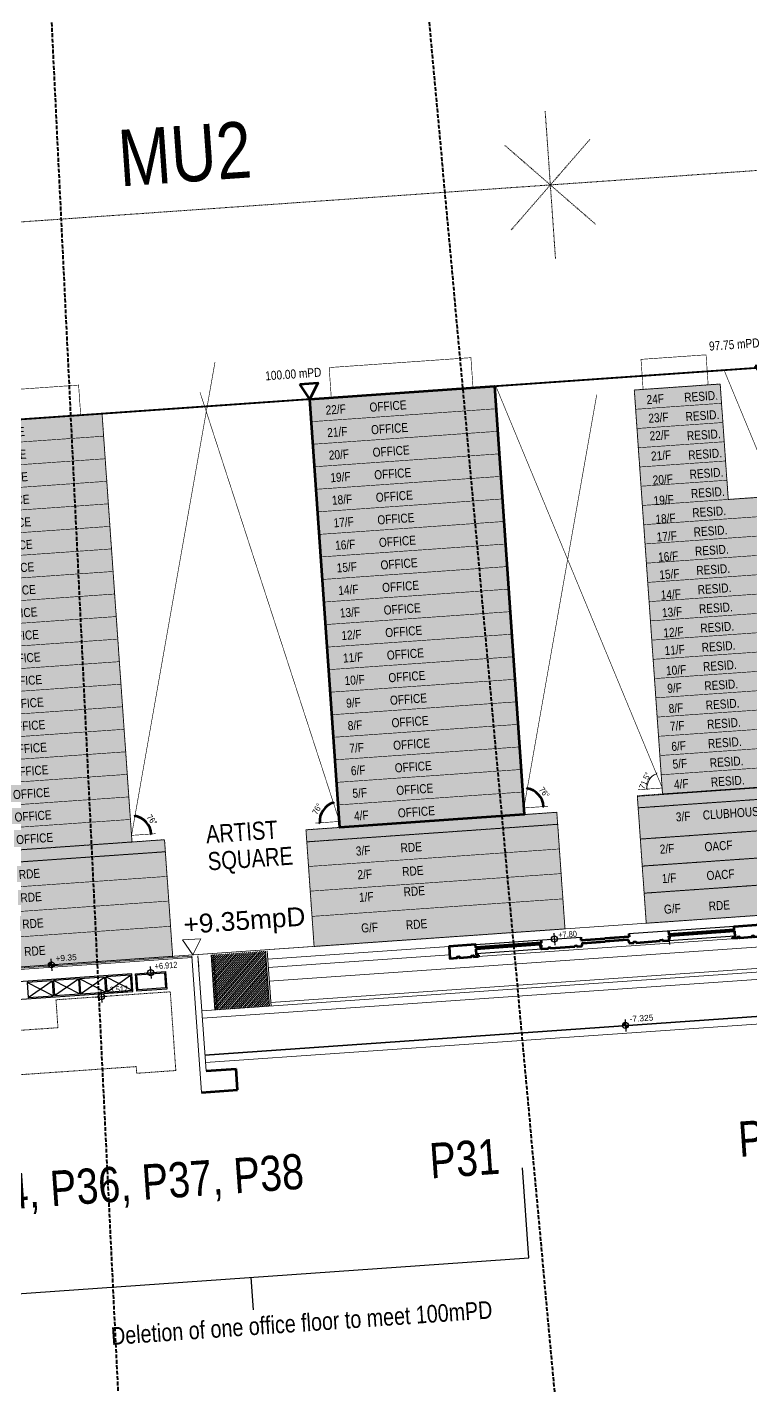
# Model space of a CAD drawing. Header units: metres. Extents: x 833997 to 840297, y 816389 to 819710.
# Drawn here: x 836799.2 to 836919.2, y 819310.1 to 819535.5 of the extents above; entities that cross this region are included whole.
import ezdxf
from ezdxf.enums import TextEntityAlignment as Align

# ---------------------------------------------------------------- set-up
doc = ezdxf.new("R2010")
doc.units = ezdxf.units.M
doc.header["$LTSCALE"] = 30
for name, pattern in [('DGN Style 2', [1.94727e-06, 0, -1.94727e-06]), ('DGN Style 3', [0.999461, 0.713901, -0.28556]), ('HIDDEN', [0.375, 0.25, -0.125])]:
    doc.linetypes.add(name, pattern=pattern)
for name, color, linetype, lineweight in [('A-AV-S-01 - A-Z930-G-ColP06', 7, 'Continuous', 18), ('A-G32 JL22-G-OpngHtch', 30, 'Continuous', 18), ('A-XX-s-NN-V00 - A-Z930-G-ColP20', 7, 'Continuous', 0), ('A-XX-s-PP-V00 - A-G22-G-Flor', 7, 'Continuous', 0), ('A-XX-s-PP-V00 - A-Z930-G-ColP20', 7, 'Continuous', 0), ('A-Z940-H-APat01', 7, 'Continuous', 18), ('AR-ELE_AR_2', 2, 'Continuous', 100), ('AR-S-LEV_AR_BS_', 4, 'Continuous', 25), ('BD_colour', 1, 'DGN Style 2', 13), ('C-Road', 1, 'Continuous', 13), ('Default', 7, 'Continuous', 0), ('prescribe window', 1, 'Continuous', 100), ('Railway Reserve', 7, 'Continuous', 0)]:
    doc.layers.add(name, color=color, linetype=linetype, lineweight=lineweight)
for name, color, linetype in [('AR-F-LEV_AR_BS_', 4, 'Continuous'), ('AR-LEV_AR_BS_', 4, 'Continuous'), ('AR-TXT-RM_MI_', 4, 'Continuous'), ('ST-DETAIL', 1, 'Continuous')]:
    doc.layers.add(name, color=color, linetype=linetype)
doc.styles.add('2500_2.5mm', font='arial.ttf', dxfattribs={"height": 6.25})
doc.styles.add('RLP-DIM-SIMPLEX', font='swiss.ttf', dxfattribs={"width": 0.8})
doc.styles.add('RLP-SIMPLEX', font='SIMPLEX.shx', dxfattribs={"width": 0.8})
doc.styles.get("Standard").update_dxf_attribs({"font": 'arial.ttf', "width": 0.8})
doc.styles.add('Style-Arial', font='arial.ttf', dxfattribs={"width": 0.8, "height": 2.5})
doc.dimstyles.new('RLP-DIM-100-SIMPLEX', dxfattribs={"dimscale": 200, "dimtxt": 30, "dimasz": 1, "dimexe": 1, "dimexo": 1, "dimgap": 0, "dimtad": 1, "dimdec": 0, "dimrnd": 10, "dimdsep": 46, "dimtxsty": 'RLP-DIM-SIMPLEX', "dimblk": 'OBLIQUE', "dimcen": 1, "dimclrd": 1, "dimclre": 1, "dimclrt": 3, "dimadec": 1, "dimazin": 2, "dimtfac": 1, "dimtdec": 0, "dimtix": 1, "dimtmove": 2, "dimatfit": 1, "dimfxl": 1, "dimtolj": 1, "dimtzin": 0, "dimarcsym": 0})

# ---------------------------------------------------------------- blocks, each defined once
blk = doc.blocks.new('LEV1')
for p, q in [((-2, 0), (2, 0)), ((-1, 0.05), (0, 0.05)), ((-0.99, 0.15), (0, 0.15)), ((-0.97, 0.25), (0, 0.25)), ((0, 2), (0, -2)), ((1, -0.05), (0, -0.05)), ((0.99, -0.15), (0, -0.15)), ((0.97, -0.25), (0, -0.25)), ((0.94, -0.35), (0, -0.35)), ((0.9, -0.45), (0, -0.45)), ((0.84, -0.55), (0, -0.55)), ((0.76, -0.65), (0, -0.65)), ((0.67, -0.75), (0, -0.75)), ((0.53, -0.85), (0, -0.85)), ((0.33, -0.95), (0, -0.95))]:
    blk.add_line(p, q)
blk.add_circle((0, 0), 1)
blk = doc.blocks.new('F-LEV')
for p, q in [((-0.94, 0.35), (0, 0.35)), ((-0.9, 0.45), (0, 0.45)), ((-0.84, 0.55), (0, 0.55)), ((-0.76, 0.65), (0, 0.65)), ((-0.67, 0.75), (0, 0.75)), ((-0.53, 0.85), (0, 0.85)), ((-0.33, 0.95), (0, 0.95))]:
    blk.add_line(p, q)
blk.add_blockref('LEV1', (0, 0))
at = {"style": 'RLP-SIMPLEX', "width": 0.8}
blk.add_attdef('FFL', (1.5, 1), '', height=2, dxfattribs=at)
blk = doc.blocks.new('LEV')
for p, q in [((-2, 0), (2, 0)), ((0, 2), (0, -2))]:
    blk.add_line(p, q)
blk.add_circle((0, 0), 1)
blk = doc.blocks.new('S-LEV')
blk.add_blockref('LEV', (0, 0))
at = {"style": 'RLP-SIMPLEX', "width": 0.8}
blk.add_attdef('SFL', (1.5, 1), '', height=2, dxfattribs=at)
blk = doc.blocks.new('_Oblique')
at = {"color": 0, "linetype": 'ByBlock', "lineweight": -2}
blk.add_line((0.5, 0.5), (-0.5, -0.5), dxfattribs=at)
blk = doc.blocks.new('*D352')
at = {"layer": 'Defpoints', "color": 0, "transparency": 16777216}
for p in [(22963, 88051), (8208, 23047), (6121, 20501), (6121, 20501), (10117, 20501)]:
    blk.add_point(p, dxfattribs=at)
at = {"layer": 'prescribe window', "color": 1, "lineweight": -2, "transparency": 16777216}
blk.add_arc((6121, 20501), 3292, 0, 76, dxfattribs=at)
at = {"layer": 'prescribe window', "color": 1, "lineweight": -2, "transparency": 16777216, "xscale": 200, "yscale": 200, "zscale": 200}
for p, rotation in [((6918, 23695), 165.9999999996006), ((9414, 20501), 270.0000000000001)]:
    blk.add_blockref('_Oblique', p, dxfattribs=dict(at, rotation=rotation))
at = {"layer": 'prescribe window', "color": 3, "transparency": 16777216, "insert": (9674, 22821), "char_height": 1000, "attachment_point": 5, "rotation": 303.14473, "style": 'RLP-DIM-SIMPLEX'}
blk.add_mtext('\\A1;76°', dxfattribs=at)
blk = doc.blocks.new('*D353')
at = {"layer": 'Defpoints', "color": 0, "transparency": 16777216}
for p in [(-42669, 93051), (-26642, 22947), (-28551, 20401), (-24555, 20401), (-24555, 20401)]:
    blk.add_point(p, dxfattribs=at)
at = {"layer": 'prescribe window', "color": 1, "lineweight": -2, "transparency": 16777216}
blk.add_arc((-24555, 20401), 3292, 104, 180, dxfattribs=at)
at = {"layer": 'prescribe window', "color": 1, "lineweight": -2, "transparency": 16777216, "xscale": 200, "yscale": 200, "zscale": 200}
for p, rotation in [((-25352, 23595), 14.00000000040115), ((-27847, 20401), 270)]:
    blk.add_blockref('_Oblique', p, dxfattribs=dict(at, rotation=rotation))
at = {"layer": 'prescribe window', "color": 3, "transparency": 16777216, "insert": (-28108, 22721), "char_height": 1000, "attachment_point": 5, "rotation": 56.85527, "style": 'RLP-DIM-SIMPLEX'}
blk.add_mtext('\\A1;76°', dxfattribs=at)
blk = doc.blocks.new('*D377')
at = {"layer": 'Defpoints', "color": 0, "transparency": 16777216}
for p in [(57032, 97902), (39821, 23047), (37734, 20501), (37734, 20501), (41730, 20501)]:
    blk.add_point(p, dxfattribs=at)
at = {"layer": 'prescribe window', "color": 1, "lineweight": -2, "transparency": 16777216}
blk.add_arc((37734, 20501), 3292, 360, 76, dxfattribs=at)
at = {"layer": 'prescribe window', "color": 1, "lineweight": -2, "transparency": 16777216, "xscale": 200, "yscale": 200, "zscale": 200}
for p, rotation in [((38531, 23695), 165.9999999996417), ((41026, 20501), 269.9999999999999)]:
    blk.add_blockref('_Oblique', p, dxfattribs=dict(at, rotation=rotation))
at = {"layer": 'prescribe window', "color": 3, "transparency": 16777216, "insert": (41286, 22821), "char_height": 1000, "attachment_point": 5, "rotation": 303.14473, "style": 'RLP-DIM-SIMPLEX'}
blk.add_mtext('\\A1;76°', dxfattribs=at)
blk = doc.blocks.new('*D378')
at = {"layer": 'Defpoints', "color": 0, "transparency": 16777216}
for p in [(-14624, 97902), (2588, 23047), (679, 20501), (4675, 20501), (4675, 20501)]:
    blk.add_point(p, dxfattribs=at)
at = {"layer": 'prescribe window', "color": 1, "lineweight": -2, "transparency": 16777216}
blk.add_arc((4675, 20501), 3292, 104, 180, dxfattribs=at)
at = {"layer": 'prescribe window', "color": 1, "lineweight": -2, "transparency": 16777216, "xscale": 200, "yscale": 200, "zscale": 200}
for p, rotation in [((3878, 23695), 14.00000000035838), ((1383, 20501), 270)]:
    blk.add_blockref('_Oblique', p, dxfattribs=dict(at, rotation=rotation))
at = {"layer": 'prescribe window', "color": 3, "transparency": 16777216, "insert": (1122, 22821), "char_height": 1000, "attachment_point": 5, "rotation": 56.85527, "style": 'RLP-DIM-SIMPLEX'}
blk.add_mtext('\\A1;76°', dxfattribs=at)
blk = doc.blocks.new('*D286')
at = {"layer": 'Defpoints', "color": 0, "transparency": 16777216}
for p in [(211299, -99817), (232482, -166379), (230173, -168267), (234168, -168167), (234168, -168267)]:
    blk.add_point(p, dxfattribs=at)
at = {"layer": 'Railway Reserve', "color": 1, "lineweight": -2, "transparency": 16777216}
blk.add_arc((234202, -168267), 2554, 108.5, 180, dxfattribs=at)
at = {"layer": 'Railway Reserve', "color": 1, "lineweight": -2, "transparency": 16777216, "xscale": 200, "yscale": 200, "zscale": 200}
for p, rotation in [((233391, -165845), 18.50000000003982), ((231648, -168267), 270.0000000000005)]:
    blk.add_blockref('_Oblique', p, dxfattribs=dict(at, rotation=rotation))
at = {"layer": 'Railway Reserve', "color": 3, "transparency": 16777216, "insert": (231422, -166839), "char_height": 1000, "attachment_point": 5, "rotation": 62.8024, "style": 'RLP-DIM-SIMPLEX'}
blk.add_mtext('\\A1;71.5°', dxfattribs=at)
blk = doc.blocks.new('*D287')
at = {"layer": 'Defpoints', "color": 0, "transparency": 16777216}
for p in [(320680, -99817), (299665, -165879), (297978, -167667), (297978, -167767), (301974, -167767)]:
    blk.add_point(p, dxfattribs=at)
at = {"layer": 'Railway Reserve', "color": 1, "lineweight": -2, "transparency": 16777216}
blk.add_arc((297945, -167767), 2554, 0, 71.5, dxfattribs=at)
at = {"layer": 'Railway Reserve', "color": 1, "lineweight": -2, "transparency": 16777216, "xscale": 200, "yscale": 200, "zscale": 200}
for p, rotation in [((298755, -165345), 161.4999999999749), ((300499, -167767), 270.0000000000002)]:
    blk.add_blockref('_Oblique', p, dxfattribs=dict(at, rotation=rotation))
at = {"layer": 'Railway Reserve', "color": 3, "transparency": 16777216, "insert": (300725, -166338), "char_height": 1000, "attachment_point": 5, "rotation": 297.1976, "style": 'RLP-DIM-SIMPLEX'}
blk.add_mtext('\\A1;71.5°', dxfattribs=at)
blk = doc.blocks.new('p31_20140121')
at = {"layer": 'BD_colour'}
for color, points in [(2, [(-24555.3, 90651), (6121.4, 90651), (6121.4, 19400.9), (-24555.3, 19400.9)]), (250, [(-30199.4, 19400.9), (11529.2, 19400.9), (11529.2, 17400.9), (-30199.4, 17400.9)]), (40, [(-30199.4, 17400.9), (11530.1, 17401), (11530.1, 0), (-30200, 0.9)])]:
    blk.add_hatch(color=color, dxfattribs=at).paths.add_polyline_path(points)
blk.add_lwpolyline([(-24555.3, 90651), (6121.4, 90651), (6121.4, 19400.9), (-24555.3, 19400.9)], close=True)
at = {"layer": 'AR-ELE_AR_2', "color": 220, "linetype": 'HIDDEN', "ltscale": 4, "const_width": 100}
blk.add_lwpolyline([(2571.4, 90650.9), (2571.4, 95650.9), (-21005.4, 95651), (-21005.4, 90650.9)], close=True, dxfattribs=at)
at = {"layer": 'AR-ELE_AR_2', "color": 1, "ltscale": 4, "flags": 128}
blk.add_lwpolyline([(-26055.3, 93249.1), (-23055.3, 93249.1), (-24555.3, 90651), (-26055.3, 93249.1)], close=True, dxfattribs=at)
at = {"layer": 'AR-ELE_AR_2', "color": 220, "linetype": 'HIDDEN', "ltscale": 4, "const_width": 100}
for points in [[(-24555.3, 90651), (-24555.3, 90651), (6121.4, 90650.9)], [(6121.4, 90651), (-24555.3, 90651)], [(6121.4, 90651), (-24555.3, 90651)], [(6121.4, 90651), (-24555.3, 90651)], [(6121.4, 90651), (-24555.3, 90651)], [(6121.4, 90651), (-24555.3, 90651)], [(-24555.3, 90651), (-24555.3, 23151)], [(6121.4, 90651), (6121.4, 19401)], [(6121.4, 86901), (-24555.3, 86901)], [(6121.5, 86901), (-24555.3, 86901)], [(6121.4, 83151), (-24555.3, 83151)], [(6121.5, 83151), (-24555.3, 83151)], [(6121.4, 79401), (-24555.3, 79401)], [(6121.4, 79401), (-24555.3, 79401)], [(6121.4, 75651), (-24555.3, 75651)], [(6121.4, 75651), (-24555.3, 75651)], [(6121.4, 71901), (-24555.3, 71901)], [(6121.4, 71901), (-24555.3, 71901)], [(6121.4, 68151), (-24555.3, 68151)], [(6121.4, 64401), (-24555.3, 64401)], [(6121.4, 60651), (-24555.3, 60651)], [(6121.4, 56901), (-24555.3, 56901)], [(6121.4, 53151), (-24555.3, 53151)], [(6121.4, 49401), (-24555.3, 49401)], [(6121.4, 45651), (-24555.3, 45651)], [(6121.4, 41901), (-24555.3, 41901)], [(6121.4, 38151), (-24555.3, 38151)], [(6121.4, 34401), (-24555.3, 34401)], [(6121.4, 30651), (-24555.3, 30651)], [(6121.4, 26901), (-24555.3, 26901)], [(6121.4, 23151), (-24555.3, 23151)], [(11530.1, 19401), (-30200, 19400.9)], [(-30199.4, 19400.9), (-30199.2, 0.9)], [(11529.4, 19400.9), (11529.2, 0.9)], [(11530.1, 17401), (-30200, 17400.9)], [(11530.1, 17401), (-30200, 17400.9)], [(11530.1, 13301), (-30200, 13300.9)], [(11530.1, 9201), (-30200, 9200.9)], [(11530.1, 5001), (-30200, 5000.9)], [(11530.1, 1), (-30200, 0.9)]]:
    blk.add_lwpolyline(points, dxfattribs=at)
at = {"layer": 'BD_colour'}
for points in [[(-24555.3, 90651), (6121.4, 90651), (6121.4, 19400.9), (-24555.3, 19400.9)], [(-24555.3, 90651), (6121.4, 90651), (6121.4, 19400.9), (-24555.3, 19400.9)], [(-30199.4, 19400.9), (11529.2, 19400.9), (11529.2, 17400.9), (-30199.4, 17400.9)], [(-30200, 17400.9), (11529.2, 17400.9), (11529.2, 0.9), (-30200, 0.9)]]:
    blk.add_lwpolyline(points, close=True, dxfattribs=at)
at = {"layer": 'prescribe window', "color": 9, "linetype": 'HIDDEN', "ltscale": 10, "const_width": 100}
for points in [[(-24555.3, 20400.9), (-42668.9, 93050.7)], [(6121.4, 20501), (22963.5, 88050.7)], [(-24555.3, 20400.9), (-28551, 20400.9)], [(6121.4, 20501), (10117.1, 20501)]]:
    blk.add_lwpolyline(points, dxfattribs=at)
at = {"layer": 'AR-TXT-RM_MI_', "text_generation_flag": 6, "width": 0.8}
for s, p in [('100.00 mPD', (-31681.8, 94257.2)), ('22/F', (-22078.1, 87888.6)), ('OFFICE', (-14788.7, 87851.3)), ('21/F', (-22078.1, 84138.6)), ('OFFICE', (-14788.7, 84101.3)), ('20/F', (-22078.1, 80388.5)), ('OFFICE', (-14788.7, 80351.2)), ('19/F', (-22078.1, 76638.6)), ('OFFICE', (-14788.7, 76601.3)), ('18/F', (-22078.1, 72888.6)), ('OFFICE', (-14788.7, 72851.3)), ('17/F', (-22078.1, 69138.6)), ('OFFICE', (-14788.7, 69101.3)), ('16/F', (-22078.1, 65388.6)), ('OFFICE', (-14788.7, 65351.3)), ('15/F', (-22078.1, 61638.6)), ('OFFICE', (-14788.7, 61601.3)), ('14/F', (-22078.1, 57888.6)), ('OFFICE', (-14788.7, 57851.3)), ('13/F', (-22078.1, 54138.6)), ('OFFICE', (-14788.7, 54101.3)), ('12/F', (-22078.1, 50388.6)), ('OFFICE', (-14788.8, 50351.3)), ('11/F', (-22078.1, 46638.6)), ('OFFICE', (-14788.7, 46601.3)), ('10/F', (-22078.1, 42888.6)), ('OFFICE', (-14788.7, 42851.3)), ('9/F', (-22078.1, 39138.6)), ('OFFICE', (-14788.7, 39101.3)), ('8/F', (-22078.1, 35388.6)), ('OFFICE', (-14788.7, 35351.3)), ('7/F', (-22078.1, 31638.6)), ('OFFICE', (-14788.7, 31601.3)), ('6/F', (-22078.1, 27888.6)), ('OFFICE', (-14788.7, 27851.3)), ('5/F', (-22078.1, 24138.6)), ('OFFICE', (-14788.7, 24101.3)), ('4/F', (-22078.1, 20388.6)), ('OFFICE', (-14788.7, 20351.3)), ('3/F', (-22192, 14538)), ('RDE', (-14754.4, 14538.1)), ('2/F', (-22192, 10601.6)), ('RDE', (-14754.4, 10601.6)), ('1/F', (-22197.3, 6842.1)), ('RDE', (-14754.4, 7235.3)), ('G/F', (-22192, 1735.3)), ('RDE', (-14754.4, 1735.3))]:
    blk.add_text(s, height=1500, rotation=180, dxfattribs=at).set_placement(p)
at = {"layer": 'prescribe window'}
for base, line1, line2, picture, middle in [((-26641.9, 22947.3), ((-24555.3, 20400.9), (-42668.9, 93050.7)), ((-24555.3, 20400.9), (-28551, 20400.9)), '*D353', (-28107.6, 22720.7)), ((8208.1, 23047.3), ((6121.4, 20501), (22963.5, 88050.7)), ((6121.4, 20501), (10117.1, 20501)), '*D352', (9673.8, 22820.7))]:
    dim = blk.add_angular_dim_2l(base=base, line1=line1, line2=line2, dimstyle='RLP-DIM-100-SIMPLEX', override={"dimtxt": 5}, dxfattribs=at)
    dim.commit()
    dim.dimension.update_dxf_attribs({"geometry": picture, "text_midpoint": middle, "dimtype": 130})
blk = doc.blocks.new('P34-38')
at = {"layer": 'BD_colour'}
for color, points in [(2, [(4674.6, 90651), (37734.1, 90651), (37734.1, 19401.1), (4674.6, 19401.1)]), (250, [(-0.1, 19401), (43142.8, 19401), (43142.8, 17401.1), (-0.1, 17401.1)]), (40, [(0.7, 17401.1), (43142.8, 17401.1), (43142.8, 1.1), (0.7, 1.1)])]:
    blk.add_hatch(color=color, dxfattribs=at).paths.add_polyline_path(points)
at = {"layer": 'AR-ELE_AR_2', "color": 220, "linetype": 'HIDDEN', "ltscale": 4}
blk.add_line((0, 19401), (0, 1.1), dxfattribs=at)
at = {"layer": 'AR-ELE_AR_2', "color": 220, "linetype": 'HIDDEN', "ltscale": 4, "const_width": 100}
for points in [[(34184.1, 90651), (34184.1, 95651), (9194.6, 95651.1), (9194.6, 90651)], [(4674.6, 19401), (4674.6, 90651), (37734.1, 90651)], [(37734.1, 90651), (4674.6, 90651)], [(37734.1, 90651), (4674.6, 90651)], [(37734.1, 90651), (4674.6, 90651)], [(37734.1, 90651), (37734.1, 19401.1)], [(37734.1, 86901), (4674.6, 86901)], [(4674.6, 83151), (4674.6, 83151), (37734.1, 83151)], [(37734.1, 83151), (4674.6, 83151)], [(4674.6, 83151), (4674.6, 83151), (37734.1, 83151)], [(37734.1, 79401), (4674.6, 79401)], [(37734.1, 75651), (4674.6, 75651)], [(37734.1, 75651), (4674.6, 75651)], [(37734.1, 71901), (4674.6, 71901)], [(37734.1, 68151), (4674.6, 68151)], [(37734.1, 64401), (4674.6, 64401)], [(37734.1, 60651), (4674.6, 60651)], [(37734.1, 56901), (4674.6, 56901)], [(37734.1, 53151), (4674.6, 53151)], [(37734.1, 49401), (4674.6, 49401)], [(37734.1, 45651), (4674.6, 45651)], [(37734.1, 41901), (4674.6, 41901)], [(37734.1, 38151), (4674.6, 38151)], [(37734.1, 34401), (4674.6, 34401)], [(37734.1, 30651), (4674.6, 30651)], [(37734.1, 26901), (4674.6, 26901)], [(37734.1, 23151), (4674.6, 23151)], [(43142.8, 19401.1), (-0.1, 19401)], [(0.6, 19401), (0.9, 1)], [(43142.8, 1.1), (43142.8, 19401.1)], [(43142.8, 17401.1), (0, 17401)], [(43142.8, 13300.1), (0, 13300)], [(43142.8, 9200.1), (0, 9200)], [(43142.8, 5000.1), (0, 5000)], [(43142.8, 1.1), (0, 1)]]:
    blk.add_lwpolyline(points, dxfattribs=at)
at = {"layer": 'AR-ELE_AR_2', "color": 1, "ltscale": 4, "flags": 128}
blk.add_lwpolyline([(5564.4, 93249.1), (8564.4, 93249.1), (7064.4, 90651), (5564.4, 93249.1)], close=True, dxfattribs=at)
at = {"layer": 'BD_colour'}
for points in [[(4674.6, 90651), (37734.1, 90651), (37734.1, 19401.1), (4674.6, 19401.1)], [(-0.1, 19401), (43142.8, 19401), (43142.8, 17401.1), (-0.1, 17401.1)], [(0.7, 17401.1), (43142.8, 17401.1), (43142.8, 1.1), (0.7, 1.1)]]:
    blk.add_lwpolyline(points, close=True, dxfattribs=at)
at = {"layer": 'prescribe window', "color": 9, "linetype": 'HIDDEN', "ltscale": 10, "const_width": 100}
for points in [[(4674.6, 20501.1), (-14623.6, 97901.8)], [(37734.1, 20501.1), (57032.3, 97901.8)], [(4674.6, 20501.1), (678.9, 20501.1)], [(37734.1, 20501.1), (41729.8, 20501.1)]]:
    blk.add_lwpolyline(points, dxfattribs=at)
at = {"layer": 'AR-TXT-RM_MI_', "text_generation_flag": 6, "width": 0.8}
for s, p in [('100.00 mPD', (2953.4, 96636.2)), ('22/F', (11296.2, 87888.7)), ('OFFICE', (18587, 87851.4)), ('21/F', (11296.2, 84138.6)), ('OFFICE', (18587, 84101.4)), ('20/F', (11296.2, 80388.6)), ('OFFICE', (18587, 80351.3)), ('19/F', (11296.2, 76638.6)), ('OFFICE', (18587, 76601.3)), ('18/F', (11296.2, 72888.6)), ('OFFICE', (18587, 72851.3)), ('17/F', (11296.2, 69138.6)), ('OFFICE', (18587, 69101.3)), ('16/F', (11296.2, 65388.6)), ('OFFICE', (18587, 65351.3)), ('15/F', (11296.2, 61638.6)), ('OFFICE', (18587, 61601.3)), ('14/F', (11296.2, 57888.6)), ('OFFICE', (18587, 57851.3)), ('13/F', (11296.2, 54138.6)), ('OFFICE', (18587, 54101.3)), ('12/F', (11296.2, 50388.6)), ('OFFICE', (18587, 50351.3)), ('11/F', (11296.2, 46638.6)), ('OFFICE', (18586.9, 46601.3)), ('10/F', (11296.2, 42888.6)), ('OFFICE', (18587, 42851.3)), ('9/F', (11296.2, 39138.6)), ('OFFICE', (18587, 39101.3)), ('8/F', (11296.2, 35388.6)), ('OFFICE', (18587, 35351.3)), ('7/F', (11296.2, 31638.6)), ('OFFICE', (18587, 31601.3)), ('6/F', (11296.2, 27888.6)), ('OFFICE', (18587, 27851.3)), ('5/F', (11296.2, 24138.6)), ('OFFICE', (18587, 24101.3)), ('4/F', (11281.1, 20686)), ('OFFICE', (18587, 20351.3)), ('3/F', (11275.4, 14553.6)), ('RDE', (18621.3, 14553.6)), ('2/F', (11275.4, 10677.3)), ('RDE', (18621.3, 10677.3)), ('1/F', (11270.1, 6380)), ('RDE', (18621.3, 6297.6)), ('G/F', (11275.4, 1735.4)), ('RDE', (18621.3, 1735.4))]:
    blk.add_text(s, height=1500, rotation=180, dxfattribs=at).set_placement(p)
at = {"layer": 'prescribe window'}
for base, line1, line2, picture, middle in [((2588, 23047.4), ((4674.6, 20501.1), (-14623.6, 97901.8)), ((4674.6, 20501.1), (678.9, 20501.1)), '*D378', (1122.2, 22820.8)), ((39820.7, 23047.4), ((37734.1, 20501.1), (57032.3, 97901.8)), ((37734.1, 20501.1), (41729.8, 20501.1)), '*D377', (41286.5, 22820.8))]:
    dim = blk.add_angular_dim_2l(base=base, line1=line1, line2=line2, dimstyle='RLP-DIM-100-SIMPLEX', override={"dimtxt": 5}, dxfattribs=at)
    dim.commit()
    dim.dimension.update_dxf_attribs({"geometry": picture, "text_midpoint": middle, "dimtype": 130})
blk = doc.blocks.new('A$C26007233')
at = {"layer": 'BD_colour'}
for color, points in [(5, [(255973.5, -169267.1), (234168.1, -169267.2), (234168.1, -102067.2), (248456.3, -102067.2), (248456.3, -121267.1), (255973.5, -121267.1), (255973.5, -169267.2)]), (5, [(284077.4, -101566.9), (297978.2, -101566.9), (297973.5, -168766.9), (271968.8, -168767), (271968.8, -120767), (281581.3, -120766.9), (281581.3, -101566.9), (284077.4, -101566.9)]), (247, [(229973.5, -171267.2), (260173.5, -171267.2), (260173.5, -176467.2), (229973.5, -176467.2)]), (247, [(267778.8, -170766.3), (302173.5, -170766.3), (302173.5, -175966.2), (267778.8, -175966.2)]), (153, [(229973.5, -176467.2), (260173.5, -176467.2), (260173.5, -185467.1), (229973.5, -185467.1)]), (153, [(267778.8, -175966.3), (302173.5, -175966.3), (302173.5, -180466.9), (267778.8, -180467)]), (40, [(267778.8, -190467), (267778.8, -180467), (302173.5, -180466.9), (302173.5, -190466.9)]), (40, [(229973.5, -185467.2), (260173.5, -185467.2), (260173.5, -190467.1), (229973.5, -190467.1)])]:
    blk.add_hatch(color=color, dxfattribs=at).paths.add_polyline_path(points)
at = {"layer": 'Default'}
for points in [[(267778.8, -168766.3), (302173.5, -168766.3), (302173.5, -170766.2), (267778.8, -170766.2)], [(229973.5, -169267.2), (260173.5, -169267.2), (260173.5, -171267.2), (229973.5, -171267.2)]]:
    blk.add_hatch(color=250, dxfattribs=at).paths.add_polyline_path(points)
at = {"layer": 'AR-ELE_AR_2', "color": 220, "linetype": 'HIDDEN', "ltscale": 4, "const_width": 100}
for points in [[(295212.2, -101568.1), (295212.2, -96568.1), (285924.2, -96567.5), (285924.2, -101574.6)], [(246456.3, -102067.2), (246456.3, -97067.2), (235634.5, -97067.2), (235634.5, -102067.2)], [(234168.1, -169267.2), (234168.1, -102067.2)], [(248456.3, -102067.2), (234168.1, -102067.2)], [(248456.3, -102067.2), (248456.3, -121267.2), (255973.5, -121267.1)], [(255973.5, -103167.2), (255973.5, -102067.2)], [(255973.5, -103167.2), (255973.5, -169267.1)], [(271968.8, -120767), (275212.4, -120766.9), (276283.1, -120766.9), (276283.2, -120766.9), (281581.3, -120766.9), (281581.3, -101566.9), (284077.4, -101566.9), (284077.4, -101566.9)], [(271973.5, -168766.2), (271973.5, -101567), (297973.5, -101566.8)], [(281581.3, -101566.9), (298055.9, -101566.9)], [(297978.2, -101566.8), (297973.8, -168766.2)], [(234168.1, -105267.2), (248456.3, -105267.1)], [(281581.3, -104766.9), (298055.9, -104766.9)], [(281581.3, -107966.9), (298055.9, -107966.9)], [(234168.1, -108467.2), (248456.3, -108467.1)], [(234168.1, -111667.2), (248456.3, -111667.1)], [(281581.3, -111166.9), (298055.9, -111166.9)], [(234168.1, -114867.2), (248456.3, -114867.1)], [(281581.3, -114366.9), (298055.9, -114366.9)], [(234168.1, -118067.2), (248456.3, -118067.1)], [(281581.3, -117566.9), (298055.9, -117566.9)], [(234168.1, -121267.2), (255973.5, -121267.1)], [(271968.8, -120767), (298055.9, -120766.9)], [(271968.8, -123967), (298055.9, -123966.9)], [(234168.1, -124467.2), (256055.9, -124467.1)], [(234168.1, -127667.2), (256055.9, -127667.1)], [(271968.8, -127167), (298055.9, -127166.9)], [(271968.8, -130367), (298055.9, -130366.9)], [(234168.1, -130867.2), (256055.9, -130867.1)], [(234168.1, -134067.2), (256055.9, -134067.1)], [(271968.8, -133567), (298055.9, -133566.9)], [(234168.1, -137267.2), (255973.5, -137267.1)], [(271968.8, -136767), (298055.9, -136766.9)], [(234168.1, -140467.2), (255973.5, -140467.1)], [(271968.8, -139967), (298055.9, -139966.9)], [(234168.1, -143667.2), (255973.5, -143667.1)], [(271968.8, -143167), (298055.9, -143166.9)], [(271968.8, -146367), (298055.9, -146366.9)], [(234168.1, -146867.2), (255973.5, -146867.1)], [(234168.1, -150067.2), (255973.5, -150067.1)], [(271968.8, -149567), (298055.9, -149566.9)], [(234168.1, -153267.2), (255973.5, -153267.1)], [(271968.8, -152767), (298055.9, -152766.9)], [(234168.1, -156467.2), (255973.5, -156467.1)], [(271968.8, -155967), (298055.9, -155966.9)], [(234168.1, -159667.2), (255973.5, -159667.1)], [(271968.8, -159167), (297973.5, -159166.9)], [(271968.8, -162367), (297973.5, -162366.9)], [(255973.5, -162867.2), (234168.1, -162867.2)], [(234168.1, -166067.2), (255973.5, -166067.1)], [(255973.5, -166067.2), (251283.8, -166067.2)], [(271968.8, -165567), (297973.5, -165566.9)], [(302173.5, -168766.2), (267778.8, -168766.3)], [(267778.8, -190467), (267778.8, -168766.3)], [(302173.5, -190466.9), (302173.5, -168766.2)], [(229973.5, -169267.2), (229973.5, -190467.2)], [(229973.5, -169367.2), (260173.5, -169367.1)], [(260173.5, -171267.2), (229973.5, -171267.2)], [(260173.5, -171267.2), (229973.5, -171267.2)], [(260173.5, -190467.1), (260173.5, -169267.1)], [(302173.5, -170766.2), (267778.8, -170766.3)], [(260173.5, -176467.1), (234168.1, -176467.2)], [(302173.5, -175966.2), (267778.8, -175966.3)], [(260173.5, -180967.1), (229973.5, -180967.2)], [(302173.5, -180466.9), (267778.9, -180467)], [(260173.5, -185467.1), (229973.5, -185467.2)], [(260173.5, -185467.1), (229973.5, -185467.2)], [(302173.5, -185466.9), (267778.9, -185467)], [(260173.5, -190467.1), (229973.5, -190467.2)], [(302173.5, -190466.9), (267778.9, -190467)]]:
    blk.add_lwpolyline(points, dxfattribs=at)
at = {"layer": 'AR-ELE_AR_2', "color": 1, "ltscale": 4, "flags": 128}
for points in [[(280081.3, -98968.9), (283081.3, -98968.9), (281581.3, -101567), (280081.3, -98968.9)], [(254473.5, -99469.1), (257473.5, -99469.1), (255973.5, -102067.2), (254473.5, -99469.1)]]:
    blk.add_lwpolyline(points, close=True, dxfattribs=at)
at = {"layer": 'BD_colour'}
for points in [[(255973.5, -169267.1), (234168.1, -169267.2), (234168.1, -102067.2), (248456.3, -102067.2), (248456.3, -121267.1), (255973.5, -121267.1), (255973.5, -169267.2)], [(284077.4, -101566.9), (297978.2, -101566.9), (297973.5, -168766.9), (271968.8, -168767), (271968.8, -120767), (281581.3, -120766.9), (281581.3, -101566.9), (284077.4, -101566.9), (284077.4, -101566.9)], [(267778.8, -168766.3), (302173.5, -168766.3), (302173.5, -170766.2), (267778.8, -170766.2)], [(229973.5, -169267.2), (260173.5, -169267.2), (260173.5, -171267.2), (229973.5, -171267.2)], [(229973.5, -171267.2), (260173.5, -171267.2), (260173.5, -176467.2), (229973.5, -176467.2)], [(267778.8, -170766.3), (302173.5, -170766.3), (302173.5, -175966.2), (267778.8, -175966.2)], [(229973.5, -176467.2), (260173.5, -176467.2), (260173.5, -180967.1), (229973.5, -180967.1)], [(267778.8, -175966.3), (302173.5, -175966.3), (302173.5, -180467), (267778.8, -180467)], [(229973.5, -180967.2), (260173.5, -180967.2), (260173.5, -185467.1), (229973.5, -185467.1)], [(267778.8, -190467), (267778.8, -180467), (302173.5, -180467), (302173.5, -190466.9)], [(229973.5, -185467.2), (260173.5, -185467.2), (260173.5, -190467.1), (229973.5, -190467.1)]]:
    blk.add_lwpolyline(points, close=True, dxfattribs=at)
at = {"layer": 'prescribe window', "color": 9, "linetype": 'HIDDEN', "ltscale": 10, "const_width": 100}
for points in [[(234168.5, -168167.2), (211298.8, -99817.1)], [(271964.1, -167667), (249261.8, -99817.1)], [(255973.1, -168167.2), (278842.7, -99817.1)], [(297978.2, -167667), (320680.4, -99817.1)], [(234168.5, -168267.2), (230172.8, -168267.2)], [(255973.1, -168267.2), (259968.8, -168267.2)], [(271968.8, -167767), (267973.1, -167767)], [(297973.5, -167767), (301969.2, -167767)]]:
    blk.add_lwpolyline(points, dxfattribs=at)
at = {"layer": 'AR-TXT-RM_MI_', "text_generation_flag": 6, "width": 0.8}
for s, p in [('98.25 mPD', (272657.6, -95927.1)), ('97.75 mPD', (247049.8, -96427.3)), ('24F', (236085.2, -104568)), ('RESID.', (242347.7, -104625.4)), ('24F', (283357.1, -104187.3)), ('RESID.', (287644.7, -104091.2)), ('23/F', (283445.3, -107287.3)), ('RESID.', (287644.7, -107241.2)), ('23/F', (236173.4, -107668)), ('RESID.', (242347.7, -107825.4)), ('22/F', (236173.4, -110608.5)), ('RESID.', (242347.7, -111025.4)), ('22/F', (283445.3, -110227.9)), ('RESID.', (287644.7, -110391.2)), ('21/F', (236173.4, -113968)), ('RESID.', (242347.7, -114225.4)), ('21/F', (283445.3, -113587.3)), ('RESID.', (287644.7, -113541.2)), ('20/F', (283445.3, -116527.9)), ('20/F', (236173.4, -117955.4)), ('RESID.', (242347.7, -117425.4)), ('RESID.', (287644.7, -116691.2)), ('RESID.', (242347.7, -120625.4)), ('19/F', (283357.1, -119937.3)), ('RESID.', (287644.7, -119841.2)), ('19/F', (236085.2, -121364.8)), ('18/F', (283327.1, -122720.5)), ('RESID.', (287664.9, -122991.2)), ('18/F', (236173.4, -124464.9)), ('RESID.', (242347.7, -123825.4)), ('17/F', (236173.4, -127405.4)), ('RESID.', (242347.7, -127025.4)), ('17/F', (283327.1, -126905.1)), ('RESID.', (287664.9, -126141.2)), ('16/F', (236173.4, -130764.9)), ('RESID.', (242347.7, -130225.4)), ('16/F', (283327.1, -130264.6)), ('RESID.', (287664.9, -130325.2)), ('15/F', (236173.4, -133705.4)), ('RESID.', (242347.7, -133425.4)), ('15/F', (283327.1, -133205.1)), ('RESID.', (287664.9, -133475.2)), ('RESID.', (242347.7, -136625.4)), ('14/F', (283327.1, -136564.6)), ('RESID.', (287664.9, -136625.2)), ('14/F', (236173.4, -137064.9)), ('13/F', (236173.4, -140005.4)), ('RESID.', (242347.7, -139825.4)), ('13/F', (283327.1, -139505.1)), ('RESID.', (287664.9, -139775.2)), ('12/F', (236173.4, -143364.9)), ('RESID.', (242347.7, -143025.4)), ('12/F', (283327.1, -142864.6)), ('RESID.', (287664.9, -142925.2)), ('11/F', (283327.1, -145805.1)), ('11/F', (236173.4, -146305.4)), ('RESID.', (242347.7, -146225.4)), ('RESID.', (287664.9, -146075.2)), ('10/F', (236173.4, -149664.9)), ('RESID.', (242347.7, -149425.4)), ('10/F', (283327.1, -149164.6)), ('RESID.', (287664.9, -149225.2)), ('9/F', (236173.4, -152605.4)), ('9/F', (283327.1, -152105.1)), ('RESID.', (287664.9, -152375.2)), ('RESID.', (242347.7, -152625.4)), ('8/F', (236173.4, -155964.9)), ('RESID.', (242347.7, -155825.4)), ('8/F', (283327.1, -155464.6)), ('RESID.', (287664.9, -155525.2)), ('7/F', (236173.4, -158905.4)), ('RESID.', (242347.7, -159025.4)), ('7/F', (283327.1, -158405.1)), ('RESID.', (287664.9, -158675.2)), ('6/F', (236173.4, -162264.9)), ('RESID.', (242265.2, -162225.4)), ('6/F', (283327.1, -161764.6)), ('RESID.', (287664.9, -161825.2)), ('5/F', (236173.4, -165205.4)), ('RESID.', (242347.7, -165425.4)), ('5/F', (283327.1, -164705.1)), ('RESID.', (287664.9, -164975.2)), ('4/F', (283327.1, -168064.6)), ('RESID.', (287664.9, -168125.2)), ('4/F', (236173.4, -168564.9)), ('RESID.', (242306.5, -168625.4)), ('3/F', (236107.8, -173982.3)), ('CLUBHOUSE/ M&E', (240584.6, -173992.9)), ('3/F', (276345.6, -174082.1)), ('CLUBHOUSE/ M&E', (280623.5, -174092.6)), ('2/F', (233069.9, -179132.1)), ('OACF', (240507.5, -179252.5)), ('2/F', (276343.8, -178778)), ('OACF', (280546.4, -178953)), ('1/F', (233064.6, -184025.3)), ('OACF', (240507.5, -184046.9)), ('1/F', (276338.4, -183738.3)), ('RDE / OACF', (280546.4, -183814.5)), ('G/F', (233069.9, -189132.1)), ('RDE', (240507.5, -189132.1)), ('G/F', (276343.8, -189177.9)), ('RDE', (280546.4, -189232.6))]:
    blk.add_text(s, height=1500, rotation=180, dxfattribs=at).set_placement(p)
at = {"layer": 'Railway Reserve'}
for base, line1, line2, picture, middle in [((232481.9, -166379.1), ((234168.5, -168167.2), (211298.8, -99817.1)), ((234168.5, -168267.2), (230172.8, -168267.2)), '*D286', (231421.9, -166838.6)), ((299664.8, -165878.8), ((297978.2, -167667), (320680.4, -99817.1)), ((297978.2, -167767), (301973.9, -167767)), '*D287', (300724.7, -166338.4))]:
    dim = blk.add_angular_dim_2l(base=base, line1=line1, line2=line2, dimstyle='RLP-DIM-100-SIMPLEX', override={"dimtxt": 5}, dxfattribs=at)
    dim.commit()
    dim.dimension.update_dxf_attribs({"geometry": picture, "text_midpoint": middle, "dimtype": 130})
blk = doc.blocks.new('A$C6BBC011B')
at = {"layer": 'A-AV-S-01 - A-Z930-G-ColP06', "linetype": 'Continuous'}
for points in [[(-734089, 368174), (-734122, 368298), (-734286, 368910, 0.3394531), (-734335, 368948), (-734082, 368948), (-734082, 368160, -0.1092954)], [(-712875, 368174), (-712842, 368298), (-712678, 368910, -0.3394531), (-712629, 368948), (-712882, 368948), (-712882, 368160, 0.1092954)]]:
    blk.add_hatch(color=253, dxfattribs=at).paths.add_polyline_path(points)
at = {"layer": 'A-G32 JL22-G-OpngHtch'}
h = blk.add_hatch(dxfattribs=at)
h.set_pattern_fill('_USER', color=256, scale=1000, angle=-3.99891, style=0)
h.set_pattern_definition([(135, (-734114.04, 368804.7), (70.71, 70.71), []), (225, (-734114.04, 368804.7), (-70.71, 70.71), [])])
edge = h.paths.add_edge_path()
edge.add_line((-734089, 368174), (-734122, 368298))
edge.add_line((-734122, 368298), (-734286, 368910))
edge.add_arc((-734335, 368898), 50, 15, 89.99976)
edge.add_line((-734335, 368948), (-734082, 368948))
edge.add_line((-734082, 368948), (-734082, 368160))
edge.add_arc((-734055, 368183), 35, 195, 219.94963, ccw=False)
h = blk.add_hatch(dxfattribs=at)
h.set_pattern_fill('_USER', color=256, scale=1000, angle=-3.99891, style=0)
h.set_pattern_definition([(45, (-712849.95, 368804.7), (-70.71, 70.71), []), (315, (-712849.95, 368804.7), (70.71, 70.71), [])])
edge = h.paths.add_edge_path()
edge.add_line((-712875, 368174), (-712842, 368298))
edge.add_line((-712842, 368298), (-712678, 368910))
edge.add_arc((-712629, 368898), 50, 90.00024, 165, ccw=False)
edge.add_line((-712629, 368948), (-712882, 368948))
edge.add_line((-712882, 368948), (-712882, 368160))
edge.add_arc((-712909, 368183), 35, 320.05037, 345)
at = {"layer": 'A-Z940-H-APat01', "linetype": 'DGN Style 2'}
h = blk.add_hatch(dxfattribs=at)
h.set_pattern_fill('_USER', color=256, scale=250, angle=45, style=0, pattern_type=0)
h.set_pattern_definition([(45, (-2306370.28, 619831.94), (-176.776695, 176.776695), [])])
h.paths.add_polyline_path([(-788874, 371048), (-779803, 371048), (-779803, 361873), (-788874, 361873)])
blk.add_line((-712882, 368148), (-712882, 367433))
at = {"layer": 'A-G32 JL22-G-OpngHtch'}
blk.add_lwpolyline([(-734089, 368174), (-734122, 368298), (-734286, 368910, 0.3394531), (-734335, 368948), (-734082, 368948), (-734082, 368160, -0.1092954)], format="xyb", close=True, dxfattribs=at)
at = {"layer": 'A-G32 JL22-G-OpngHtch', "flags": 128}
blk.add_lwpolyline([(-712875, 368174), (-712842, 368298), (-712678, 368910, -0.3394531), (-712629, 368948), (-712882, 368948), (-712882, 368160, 0.1092954)], format="xyb", close=True, dxfattribs=at)
at = {"layer": 'A-XX-s-NN-V00 - A-Z930-G-ColP20', "color": 240, "linetype": 'Continuous', "lineweight": 0, "flags": 128}
blk.add_lwpolyline([(-793406, 373846), (-790406, 373846), (-791906, 371248), (-793406, 373846)], close=True, dxfattribs=at)
at = {"layer": 'A-XX-s-PP-V00 - A-Z930-G-ColP20', "color": 6, "linetype": 'DGN Style 3', "lineweight": 40, "ltscale": 30, "flags": 128}
blk.add_lwpolyline([(-733848, 144548), (-743292, 586968), (-803222, 586968), (-812666, 144548)], dxfattribs=at)
at = {"layer": 'A-XX-s-PP-V00 - A-Z930-G-ColP20', "color": 220, "linetype": 'DGN Style 3', "lineweight": 40, "ltscale": 10, "const_width": 300, "flags": 128}
blk.add_lwpolyline([(-844654, 461898), (-643195, 461898)], dxfattribs=at)
at = {"layer": 'AR-TXT-RM_MI_', "color": 1}
for points in [[(-836834, 332662), (-836834, 317195), (-739765, 317195), (-739765, 332171)], [(-786023, 317195), (-786023, 311794)]]:
    blk.add_lwpolyline(points, dxfattribs=at)
at = {"layer": 'BD_colour'}
for points in [[(-723803, 482323), (-723803, 506824)], [(-730874, 501644), (-723803, 494573), (-730874, 487502)], [(-716732, 501644), (-723803, 494573), (-716732, 487502)], [(-723803, 494573), (-844654, 494573)], [(-482096, 494573), (-723803, 494573)]]:
    blk.add_lwpolyline(points, dxfattribs=at)
at = {"layer": 'C-Road'}
for p, q in [((-853657, 371248), (-370724, 371248)), ((-792052, 371048), (-792052, 348398)), ((-792052, 369628), (-792052, 369798)), ((-791052, 371048), (-791052, 351898)), ((-791052, 369248), (-791052, 371048)), ((-779544, 369698), (-749382, 369698)), ((-779544, 368298), (-749382, 368298)), ((-791052, 361873), (-628432, 361873)), ((-791052, 360673), (-628432, 360673)), ((-791052, 354473), (-695082, 354473)), ((-791052, 353273), (-695082, 353273))]:
    blk.add_line(p, q, dxfattribs=at)
at = {"layer": 'C-Road', "lineweight": 25}
for p, q in [((-744982, 369698), (-727482, 369698)), ((-734055, 368148), (-744982, 368148)), ((-701982, 369698), (-719482, 369698)), ((-712909, 368148), (-701982, 368148))]:
    blk.add_line(p, q, dxfattribs=at)
at = {"layer": 'C-Road', "lineweight": 100}
for p, q in [((-734335, 368948), (-744982, 368948)), ((-744982, 368948), (-744982, 367918)), ((-744982, 367918), (-744962, 367898)), ((-744602, 367898), (-744962, 367898)), ((-744602, 367898), (-744582, 367878)), ((-744582, 367718), (-744602, 367698)), ((-734089, 368174), (-734286, 368910)), ((-732982, 368148), (-734055, 368148)), ((-732962, 368168), (-732982, 368148)), ((-732612, 368168), (-732592, 368148)), ((-728592, 368148), (-732592, 368148)), ((-728572, 368168), (-728592, 368148)), ((-728222, 368168), (-728202, 368148)), ((-727482, 368148), (-728202, 368148)), ((-727482, 369698), (-727482, 369198)), ((-727482, 369198), (-723482, 369198)), ((-727318, 368660), (-727448, 368174)), ((-727269, 368698), (-723482, 368698)), ((-719482, 369198), (-723482, 369198)), ((-719695, 368698), (-723482, 368698)), ((-719646, 368660), (-719516, 368174)), ((-719482, 369698), (-719482, 369198)), ((-719482, 368148), (-718762, 368148)), ((-718742, 368168), (-718762, 368148)), ((-718392, 368168), (-718372, 368148)), ((-718372, 368148), (-714372, 368148)), ((-714352, 368168), (-714372, 368148)), ((-714002, 368168), (-713982, 368148)), ((-713982, 368148), (-712909, 368148)), ((-712875, 368174), (-712678, 368910)), ((-712629, 368948), (-701982, 368948)), ((-702362, 367898), (-702382, 367878)), ((-702382, 367718), (-702362, 367698)), ((-702362, 367898), (-702002, 367898)), ((-701982, 367918), (-702002, 367898)), ((-701982, 368948), (-701982, 367918)), ((-791052, 351898), (-786052, 351898)), ((-786052, 348398), (-786052, 351898)), ((-792052, 348398), (-786052, 348398))]:
    blk.add_line(p, q, dxfattribs=at)
at = {"layer": 'C-Road', "linetype": 'DGN Style 2', "lineweight": 100}
for p, q in [((-734335, 368948), (-734082, 368948)), ((-734082, 368148), (-734082, 368948)), ((-712882, 368148), (-712882, 368948)), ((-712629, 368948), (-712882, 368948))]:
    blk.add_line(p, q, dxfattribs=at)
at = {"layer": 'C-Road', "color": 8}
for p, q in [((-779544, 362498), (-628432, 362498)), ((-791052, 354573), (-695082, 354573))]:
    blk.add_line(p, q, dxfattribs=at)
at = {"layer": 'C-Road'}
for points in [[(-729992, 371248), (-853659, 371248), (-964282, 374248)], [(-788874, 371048), (-788874, 361873)], [(-788485, 371048), (-788485, 361873)], [(-779803, 371048), (-779803, 361873)], [(-779544, 371048), (-779544, 361873)]]:
    blk.add_lwpolyline(points, dxfattribs=at)
blk.add_lwpolyline([(-834362, 370848), (-792052, 370848), (-792052, 371048), (-834362, 371048)], close=True, dxfattribs=at)
at = {"layer": 'C-Road', "lineweight": 100}
for points in [[(-734082, 369698), (-734082, 369198), (-744982, 369198), (-744982, 369698), (-749382, 369698), (-749382, 367698), (-748182, 367698), (-748162, 367718), (-748162, 367898), (-747812, 367898), (-747812, 367718), (-747792, 367698), (-745792, 367698), (-745772, 367718), (-745772, 367898), (-745422, 367898), (-745422, 367718), (-745402, 367698), (-744602, 367698)], [(-744582, 367718), (-744582, 367878)], [(-732612, 368168), (-732612, 368297), (-732962, 368297), (-732962, 368168)], [(-728222, 368168), (-728222, 368297), (-728572, 368297), (-728572, 368168)]]:
    blk.add_lwpolyline(points, dxfattribs=at)
at = {"layer": 'C-Road', "color": 8}
for points in [[(-748707, 367698), (-700932, 367698)], [(-485082, 365998), (-779544, 365998)]]:
    blk.add_lwpolyline(points, dxfattribs=at)
at = {"layer": 'C-Road', "lineweight": 100, "flags": 128}
for points in [[(-718742, 368168), (-718742, 368297), (-718392, 368297), (-718392, 368168)], [(-714352, 368168), (-714352, 368297), (-714002, 368297), (-714002, 368168)], [(-712882, 369698), (-712882, 369198), (-701982, 369198), (-701982, 369698), (-697582, 369698), (-697582, 367698), (-698782, 367698), (-698802, 367718), (-698802, 367898), (-699152, 367898), (-699152, 367718), (-699172, 367698), (-701172, 367698), (-701192, 367718), (-701192, 367898), (-701542, 367898), (-701542, 367718), (-701562, 367698), (-702362, 367698)], [(-702382, 367718), (-702382, 367878)]]:
    blk.add_lwpolyline(points, dxfattribs=at)
at = {"layer": 'C-Road', "linetype": 'HIDDEN'}
blk.add_lwpolyline([(-796052, 365410), (-796052, 352312), (-802552, 352312), (-802552, 353421), (-823862, 353421), (-823862, 352281), (-830362, 352281), (-830362, 359557), (-822862, 359557), (-822862, 360768), (-815062, 360768), (-815062, 365410), (-796052, 365410)], close=True, dxfattribs=at)
at = {"layer": 'C-Road', "lineweight": 100, "extrusion": (0, 0, -1)}
for centre, radius, start, end in [((734335, 368898), 50, 90.00025, 165), ((734055, 368183), 35, 270, 345), ((712909, 368183), 35, 195, 270), ((712629, 368898), 50, 15, 89.99975)]:
    blk.add_arc(centre, radius, start, end, dxfattribs=at)
at = {"layer": 'C-Road', "lineweight": 100}
for centre, radius, start, end in [((-727482, 368183), 35, 270, 345), ((-727269, 368648), 50, 90, 165), ((-719695, 368648), 50, 15, 90), ((-719482, 368183), 35, 195, 270)]:
    blk.add_arc(centre, radius, start, end, dxfattribs=at)
at = {"layer": 'ST-DETAIL', "color": 1, "ltscale": 0.01}
for p, q in [((-819622, 368610), (-819622, 366110)), ((-819622, 366110), (-815472, 368610)), ((-815472, 366110), (-819622, 368610)), ((-815472, 368610), (-815472, 366110)), ((-815272, 368610), (-815272, 366110)), ((-815272, 366110), (-811122, 368610)), ((-811122, 366110), (-815272, 368610)), ((-811122, 368610), (-811122, 366110)), ((-810922, 368610), (-810922, 366110)), ((-810922, 366110), (-806772, 368610)), ((-806772, 366110), (-810922, 368610)), ((-806772, 368610), (-806772, 366110)), ((-806572, 368610), (-806572, 366110)), ((-806572, 366110), (-802422, 368610)), ((-802422, 366110), (-806572, 368610))]:
    blk.add_line(p, q, dxfattribs=at)
for points in [[(-832872, 365910), (-802222, 365910), (-802222, 368810), (-832872, 368810)], [(-801590, 368810), (-796590, 368810), (-796590, 365910), (-801590, 365910)], [(-801390, 368610), (-796790, 368610), (-796790, 366110), (-801390, 366110)]]:
    blk.add_lwpolyline(points, close=True, dxfattribs=at)
for points in [[(-815472, 368610), (-819622, 368610)], [(-811122, 368610), (-815272, 368610)], [(-806772, 368610), (-810922, 368610)], [(-806572, 366110), (-802422, 366110), (-802422, 368610), (-806572, 368610)], [(-819622, 366110), (-815472, 366110)], [(-815272, 366110), (-811122, 366110)], [(-810922, 366110), (-806772, 366110)]]:
    blk.add_lwpolyline(points, dxfattribs=at)
at = {"layer": 'AR-ELE_AR_2', "color": 6}
for name, p in [('P34-38', (-838390, 371248)), ('p31_20140121', (-741522, 371248))]:
    blk.add_blockref(name, p, dxfattribs=at)
at = {"layer": 'AR-F-LEV_AR_BS_'}
ref = blk.add_blockref('F-LEV', (-815422, 371248), dxfattribs=dict(at, xscale=499.9999999999999, yscale=499.9999999999999, zscale=499.9999999999999))
ref.add_attrib('FFL', '+9.35', (-814672, 371748), dxfattribs={"layer": '0', "height": 1000, "style": 'Style-Arial'})
ref = blk.add_blockref('F-LEV', (-721099, 354573), dxfattribs=dict(at, xscale=499.9999999999999, yscale=499.9999999999999, zscale=499.9999999999999))
ref.add_attrib('FFL', '-7.325', (-720349, 355073), dxfattribs={"layer": '0', "height": 1000, "style": 'Style-Arial'})
at = {"layer": 'AR-LEV_AR_BS_'}
ref = blk.add_blockref('S-LEV', (-731861, 369698), dxfattribs=dict(at, xscale=500, yscale=500, zscale=500))
ref.add_attrib('SFL', '+7.80', (-731169, 369817), dxfattribs={"layer": '0', "height": 1000, "width": 0.8})
at = {"layer": 'AR-S-LEV_AR_BS_'}
ref = blk.add_blockref('S-LEV', (-799090, 368810), dxfattribs=dict(at, xscale=500, yscale=500, zscale=500))
ref.add_attrib('SFL', '+6.912', (-798340, 369310), dxfattribs={"layer": '0', "height": 1000, "style": 'Style-Arial', "width": 0.8})
ref = blk.add_blockref('S-LEV', (-807529, 365410), dxfattribs=dict(at, xscale=500, yscale=500, zscale=500))
ref.add_attrib('SFL', '+3.512', (-806779, 365910), dxfattribs={"layer": '0', "height": 1000, "style": 'Style-Arial', "width": 0.8})
at = {"layer": 'BD_colour'}
blk.add_blockref('A$C26007233', (-946451, 561715), dxfattribs=at)
at = {"layer": 'A-XX-s-PP-V00 - A-G22-G-Flor', "color": 1, "linetype": 'Continuous', "lineweight": 0, "style": '2500_2.5mm'}
blk.add_text('+9.35mpD', height=3125, dxfattribs=at).set_placement((-793088, 377942), align=Align.TOP_LEFT)
at = {"layer": 'AR-TXT-RM_MI_', "color": 1, "width": 0.8}
for s, height, p in [('MU2', 9360, (-795001, 499289)), ('Deletion of one office floor to meet 100mPD', 2925, (-809846, 307622))]:
    blk.add_text(s, height=height, dxfattribs=at).set_placement(p)
at = {"layer": 'AR-TXT-RM_MI_', "width": 0.8}
for s, p in [('ARTIST', (-788337, 389549)), ('SQUARE', (-788337, 385049))]:
    blk.add_text(s, height=3000, dxfattribs=at).set_placement(p)
at = {"layer": 'AR-TXT-RM_MI_', "color": 210, "width": 0.8}
for s, p in [('P34, P36, P37, P38', (-833483, 331278)), ('P31', (-755087, 331484)), ('P29', (-703738, 331484))]:
    blk.add_text(s, height=5850, dxfattribs=at).set_placement(p)

msp = doc.modelspace()

# ---------------------------------------------------------------- block references
at = {"layer": 'Defpoints', "xscale": 0.001, "yscale": 0.001, "zscale": 0.001, "rotation": 4.000303780547992}
msp.add_blockref('A$C6BBC011B', (837642.51, 819066.45), dxfattribs=at)

doc.saveas('drawing.dxf')
